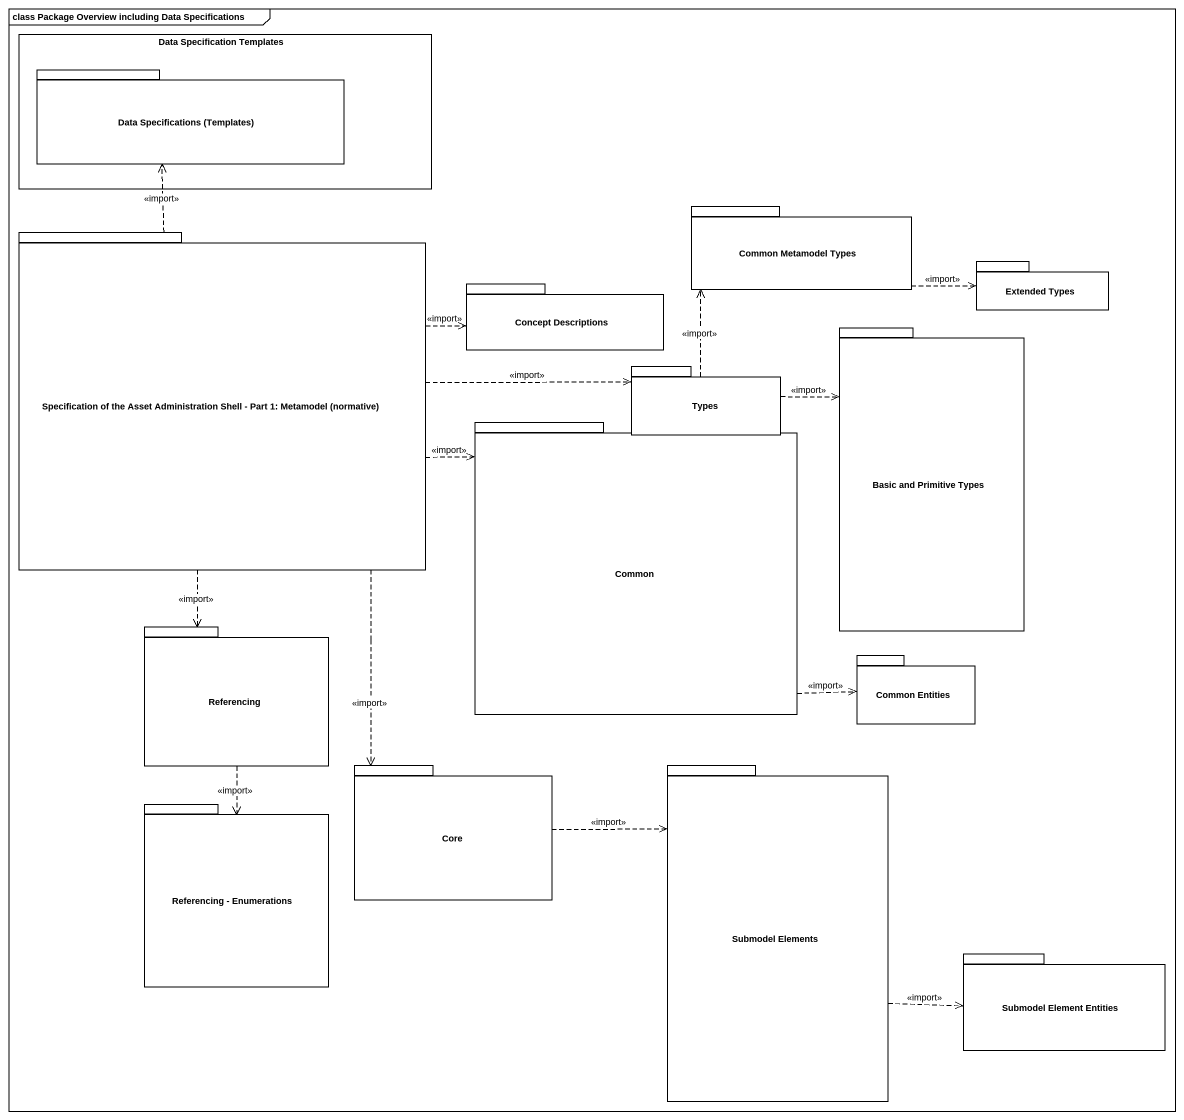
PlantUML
@startuml
mainframe class Package Overview including Data Specifications
rectangle "Data Specification Templates" as Data_Specification_Templates {
  package "Data Specifications (Templates)" as Data_Specifications {
  }
}
package "Common Metamodel Types" as Common_Metamodel_Types {
}
package "Specification of the Asset Administration Shell - Part 1: Metamodel (normative)" as Specification_of_the_Asset {
}
package "Extended Types" as Extended_Types {
}
package "Concept Descriptions" as Concept_Descriptions {
}
package "Basic and Primitive Types" as Basic_and_Primitive_Types {
}
package Types {
}
package Common {
}
package Referencing {
}
package "Common Entities" as Common_Entities {
}
package Core {
}
package "Submodel Elements" as Submodel_Elements {
}
package "Referencing - Enumerations" as Referencing_Enumerations {
}
package "Submodel Element Entities" as Submodel_Element_Entities {
}
Common_Metamodel_Types .right.> Extended_Types : <<import>>
Specification_of_the_Asset .up.> Data_Specifications : <<import>>
Specification_of_the_Asset .right.> Concept_Descriptions : <<import>>
Specification_of_the_Asset .right.> Types : <<import>>
Specification_of_the_Asset .right.> Common : <<import>>
Specification_of_the_Asset ..> Referencing : <<import>>
Specification_of_the_Asset ..> Core : <<import>>
Types .up.> Common_Metamodel_Types : <<import>>
Types .right.> Basic_and_Primitive_Types : <<import>>
Common .right.> Common_Entities : <<import>>
Referencing ..> Referencing_Enumerations : <<import>>
Core .right.> Submodel_Elements : <<import>>
Submodel_Elements .right.> Submodel_Element_Entities : <<import>>
@enduml
